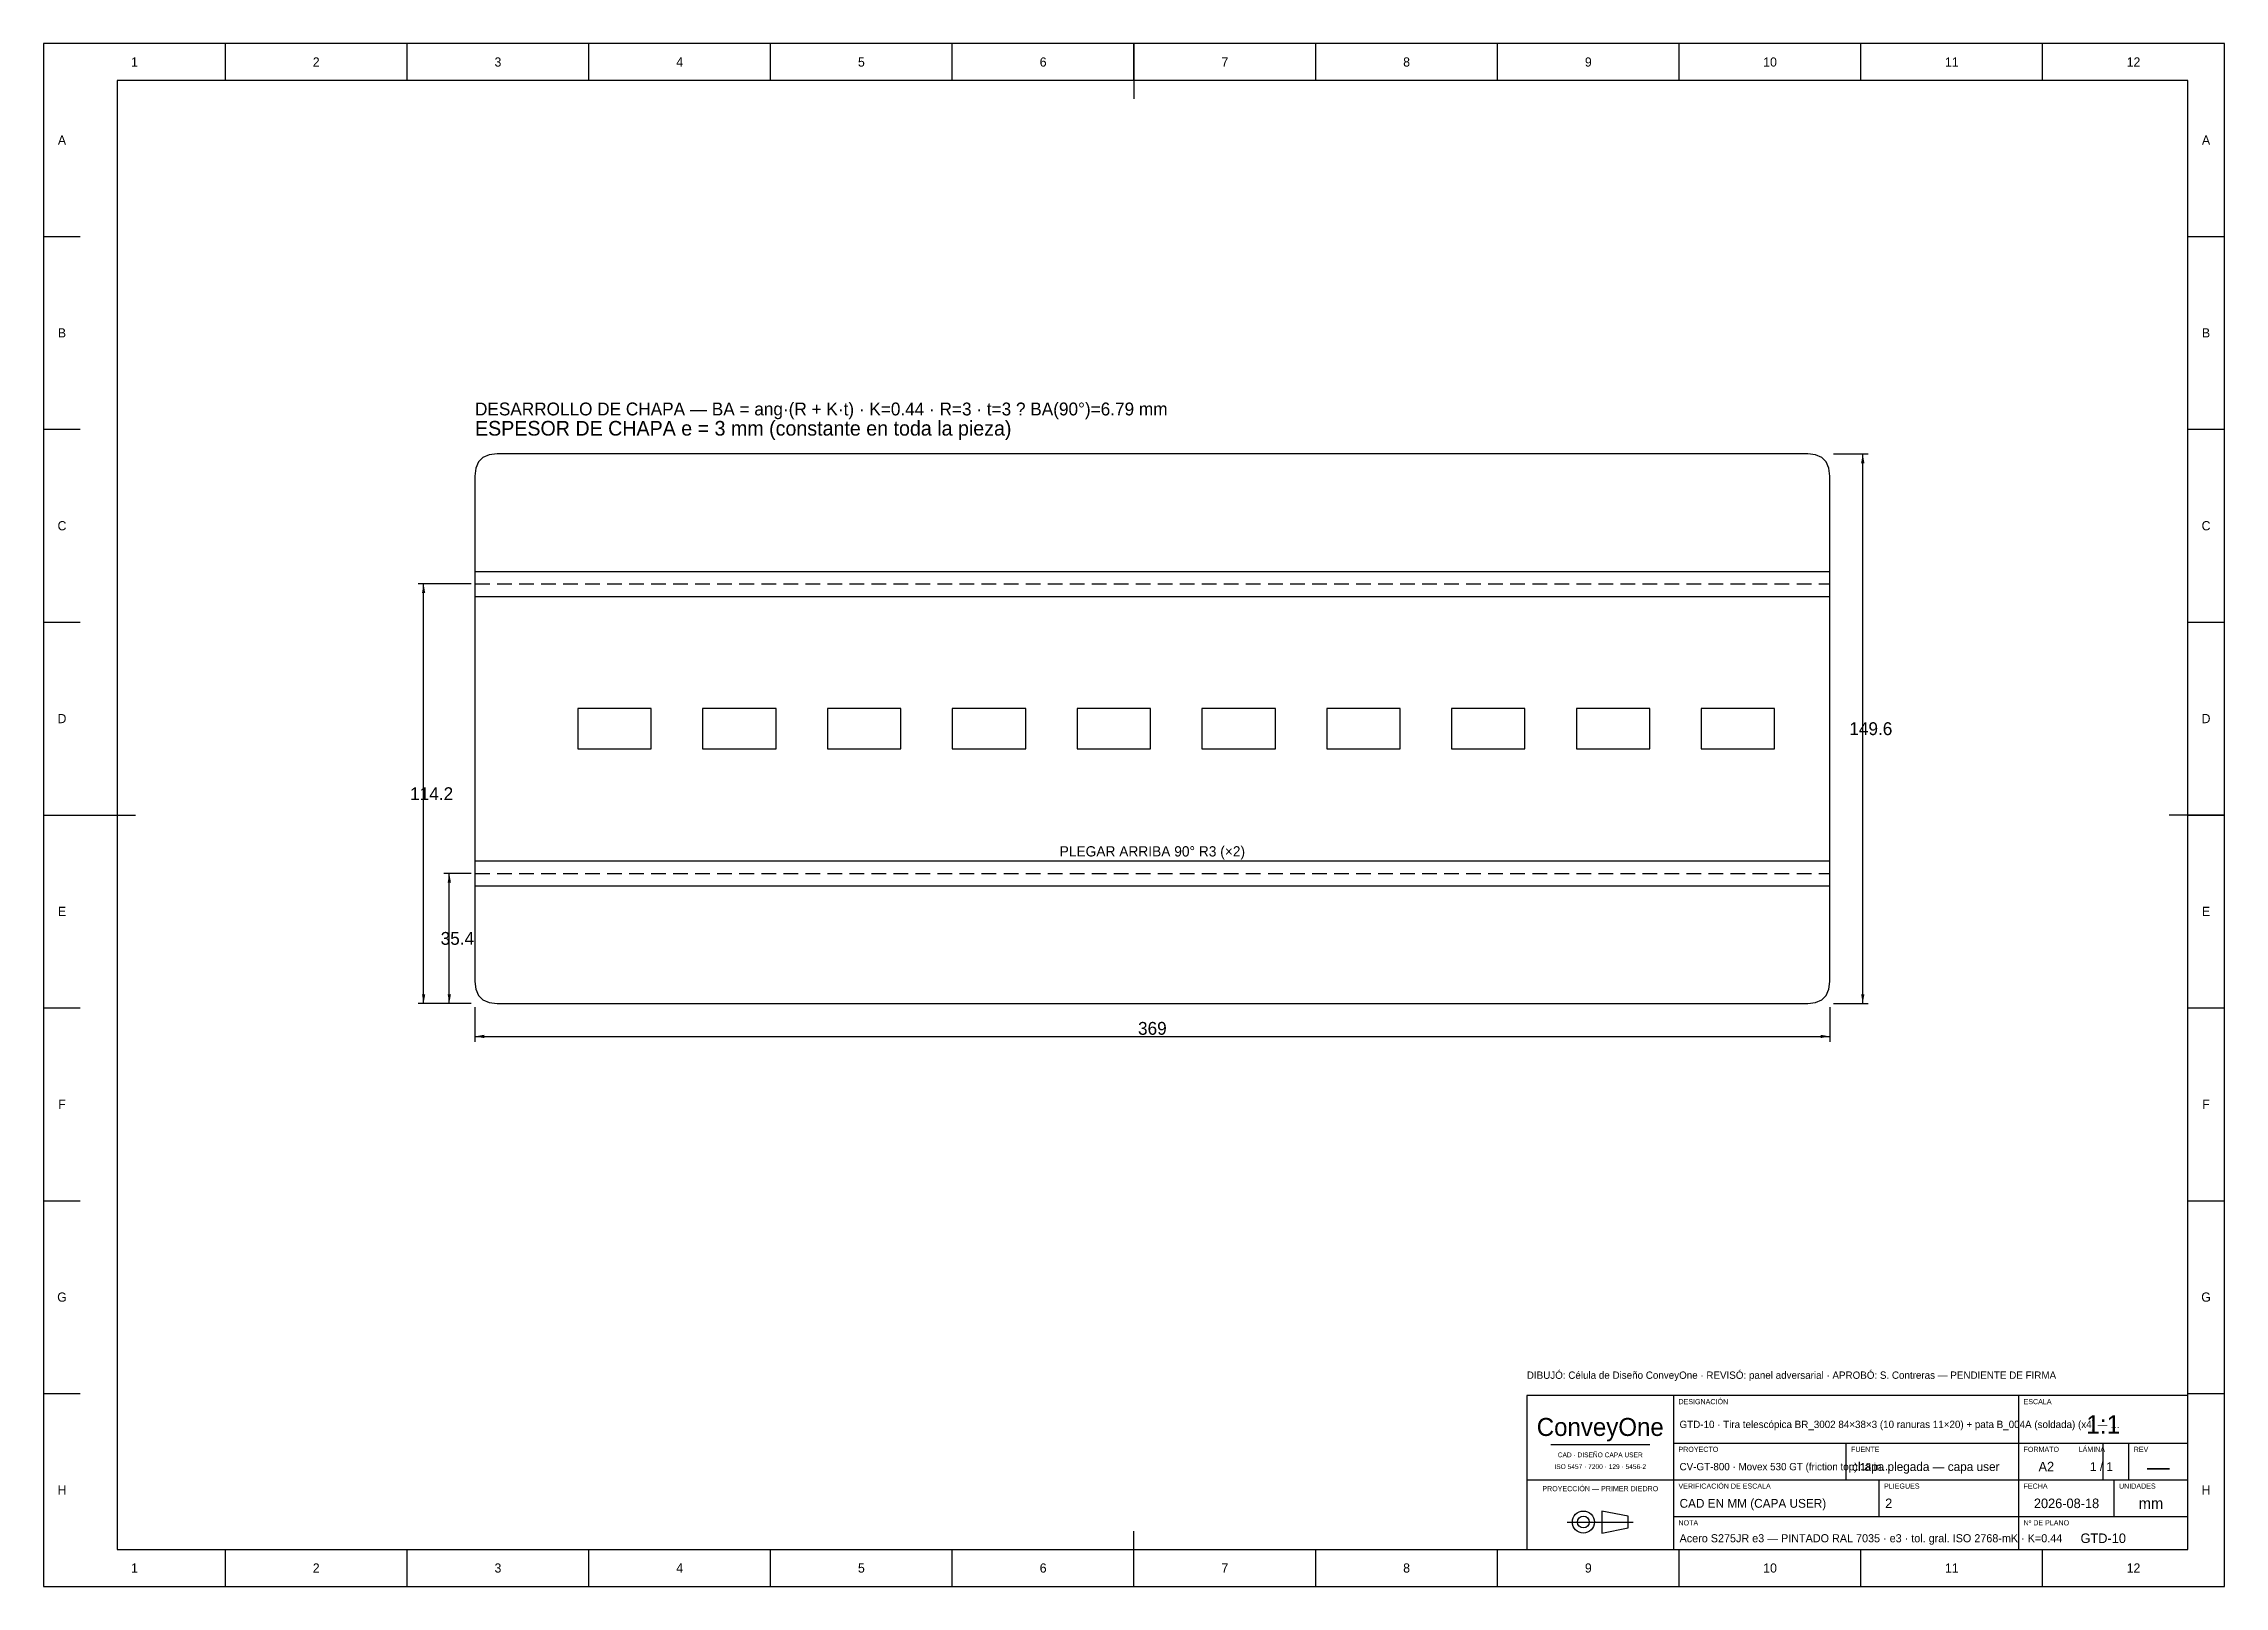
# Model space of a CAD drawing. Extents: x 0 to 594, y 0 to 420.
import ezdxf
from ezdxf.enums import TextEntityAlignment as Align

# ---------------------------------------------------------------- set-up
doc = ezdxf.new("R2010")
doc.units = 0
doc.linetypes.add('DASHED', pattern=[6, 4, -2])
for name, color, linetype in [('COTAS', 7, 'CONTINUOUS'), ('FINA', 7, 'CONTINUOUS'), ('NORMA', 7, 'CONTINUOUS'), ('PLIEGUE', 1, 'DASHED'), ('TEXTO', 7, 'CONTINUOUS'), ('VISIBLE', 7, 'CONTINUOUS')]:
    doc.layers.add(name, color=color, linetype=linetype)

msp = doc.modelspace()

# ---------------------------------------------------------------- linework, layer by layer
at = {"layer": 'COTAS'}
for p, q in [((487.5, 308.285), (497, 308.285)), ((495.5, 158.715), (495.5, 308.285)), ((116.5, 272.895), (102, 272.895)), ((103.5, 158.715), (103.5, 272.895)), ((116.5, 194.105), (109, 194.105)), ((110.5, 158.715), (110.5, 194.105)), ((116.5, 158.715), (102, 158.715)), ((116.5, 158.715), (109, 158.715)), ((117.5, 157.715), (117.5, 148.215)), ((486.5, 157.715), (486.5, 148.215)), ((487.5, 158.715), (497, 158.715)), ((117.5, 149.715), (486.5, 149.715))]:
    msp.add_line(p, q, dxfattribs=at)
for points in [[(495.5, 308.285), (495.95, 305.785), (495.05, 305.785)], [(103.5, 272.895), (103.95, 270.395), (103.05, 270.395)], [(110.5, 194.105), (110.95, 191.605), (110.05, 191.605)], [(103.5, 158.715), (103.95, 161.215), (103.05, 161.215)], [(110.5, 158.715), (110.95, 161.215), (110.05, 161.215)], [(495.5, 158.715), (495.95, 161.215), (495.05, 161.215)], [(117.5, 149.715), (120, 150.165), (120, 149.265)], [(486.5, 149.715), (484, 150.165), (484, 149.265)]]:
    msp.add_solid(points, dxfattribs=at)
at = {"layer": 'FINA'}
for p, q in [((594, 420), (0, 420)), ((0, 420), (0, 0)), ((49.5, 410), (49.5, 420)), ((99, 410), (99, 420)), ((148.5, 410), (148.5, 420)), ((198, 410), (198, 420)), ((247.5, 410), (247.5, 420)), ((297, 410), (297, 420)), ((346.5, 410), (346.5, 420)), ((396, 410), (396, 420)), ((445.5, 410), (445.5, 420)), ((495, 410), (495, 420)), ((544.5, 410), (544.5, 420)), ((594, 0), (594, 420)), ((0, 367.5), (10, 367.5)), ((584, 367.5), (594, 367.5)), ((0, 315), (10, 315)), ((584, 315), (594, 315)), ((117.5, 276.285), (486.5, 276.285)), ((117.5, 269.505), (486.5, 269.505)), ((0, 262.5), (10, 262.5)), ((584, 262.5), (594, 262.5)), ((0, 210), (10, 210)), ((584, 210), (594, 210)), ((117.5, 197.505), (486.5, 197.505)), ((117.5, 190.715), (486.5, 190.715)), ((0, 157.5), (10, 157.5)), ((584, 157.5), (594, 157.5)), ((0, 105), (10, 105)), ((584, 105), (594, 105)), ((0, 52.5), (10, 52.5)), ((584, 52.5), (594, 52.5)), ((410.5, 38.6), (437.5, 38.6)), ((444, 39), (538, 39)), ((491, 29), (491, 39)), ((538, 39), (584, 39)), ((561, 29), (561, 39)), ((568, 29), (568, 39)), ((404, 29), (444, 29)), ((444, 29), (538, 29)), ((500, 19), (500, 29)), ((538, 29), (584, 29)), ((564, 19), (564, 29)), ((444, 19), (538, 19)), ((538, 19), (584, 19)), ((415.03, 17.5), (432.97, 17.5)), ((49.5, 0), (49.5, 10)), ((99, 0), (99, 10)), ((148.5, 0), (148.5, 10)), ((198, 0), (198, 10)), ((247.5, 0), (247.5, 10)), ((297, 0), (297, 10)), ((346.5, 0), (346.5, 10)), ((396, 0), (396, 10)), ((445.5, 0), (445.5, 10)), ((495, 0), (495, 10)), ((544.5, 0), (544.5, 10)), ((0, 0), (594, 0))]:
    msp.add_line(p, q, dxfattribs=at)
at = {"layer": 'NORMA'}
for p, q in [((297, 420), (297, 405)), ((584, 410), (20, 410)), ((20, 410), (20, 10)), ((584, 10), (584, 410)), ((0, 210), (25, 210)), ((594, 210), (579, 210)), ((584, 52), (404, 52)), ((404, 52), (404, 10)), ((444, 10), (444, 52)), ((538, 10), (538, 52)), ((584, 10), (584, 52)), ((297, 0), (297, 15)), ((20, 10), (584, 10)), ((404, 10), (584, 10))]:
    msp.add_line(p, q, dxfattribs=at)
at = {"layer": 'PLIEGUE'}
for p, q in [((117.5, 272.895), (486.5, 272.895)), ((117.5, 194.105), (486.5, 194.105))]:
    msp.add_line(p, q, dxfattribs=at)
at = {"layer": 'TEXTO'}
for p, q in [((431.59, 19.11), (424.46, 20.49)), ((424.46, 20.49), (424.46, 14.51)), ((431.59, 15.89), (431.59, 19.11)), ((424.46, 14.51), (431.59, 15.89))]:
    msp.add_line(p, q, dxfattribs=at)
for radius in [2.99, 1.61]:
    msp.add_circle((419.4, 17.5), radius, dxfattribs=at)
at = {"layer": 'VISIBLE'}
for p, q in [((117.74, 304.445), (117.5, 302.285)), ((118.46, 306.125), (117.74, 304.445)), ((119.66, 307.325), (118.46, 306.125)), ((121.34, 308.045), (119.66, 307.325)), ((123.5, 308.285), (121.34, 308.045)), ((480.5, 308.285), (123.5, 308.285)), ((482.66, 308.045), (480.5, 308.285)), ((484.34, 307.325), (482.66, 308.045)), ((485.54, 306.125), (484.34, 307.325)), ((486.26, 304.445), (485.54, 306.125)), ((486.5, 302.285), (486.26, 304.445)), ((117.5, 302.285), (117.5, 164.715)), ((486.5, 164.715), (486.5, 302.285)), ((165.5, 239.005), (145.5, 239.005)), ((145.5, 239.005), (145.5, 228.005)), ((165.5, 228.005), (165.5, 239.005)), ((199.5, 239.005), (179.5, 239.005)), ((179.5, 239.005), (179.5, 228.005)), ((199.5, 228.005), (199.5, 239.005)), ((233.5, 239.005), (213.5, 239.005)), ((213.5, 239.005), (213.5, 228.005)), ((233.5, 228.005), (233.5, 239.005)), ((267.5, 239.005), (247.5, 239.005)), ((247.5, 239.005), (247.5, 228.005)), ((267.5, 228.005), (267.5, 239.005)), ((301.5, 239.005), (281.5, 239.005)), ((281.5, 239.005), (281.5, 228.005)), ((301.5, 228.005), (301.5, 239.005)), ((335.5, 239.005), (315.5, 239.005)), ((315.5, 239.005), (315.5, 228.005)), ((335.5, 228.005), (335.5, 239.005)), ((369.5, 239.005), (349.5, 239.005)), ((349.5, 239.005), (349.5, 228.005)), ((369.5, 228.005), (369.5, 239.005)), ((403.5, 239.005), (383.5, 239.005)), ((383.5, 239.005), (383.5, 228.005)), ((403.5, 228.005), (403.5, 239.005)), ((437.5, 239.005), (417.5, 239.005)), ((417.5, 239.005), (417.5, 228.005)), ((437.5, 228.005), (437.5, 239.005)), ((471.5, 239.005), (451.5, 239.005)), ((451.5, 239.005), (451.5, 228.005)), ((471.5, 228.005), (471.5, 239.005)), ((145.5, 228.005), (165.5, 228.005)), ((179.5, 228.005), (199.5, 228.005)), ((213.5, 228.005), (233.5, 228.005)), ((247.5, 228.005), (267.5, 228.005)), ((281.5, 228.005), (301.5, 228.005)), ((315.5, 228.005), (335.5, 228.005)), ((349.5, 228.005), (369.5, 228.005)), ((383.5, 228.005), (403.5, 228.005)), ((417.5, 228.005), (437.5, 228.005)), ((451.5, 228.005), (471.5, 228.005)), ((117.5, 164.715), (117.74, 162.555)), ((117.74, 162.555), (118.46, 160.875)), ((118.46, 160.875), (119.66, 159.675)), ((484.34, 159.675), (485.54, 160.875)), ((485.54, 160.875), (486.26, 162.555)), ((486.26, 162.555), (486.5, 164.715)), ((119.66, 159.675), (121.34, 158.955)), ((121.34, 158.955), (123.5, 158.715)), ((123.5, 158.715), (480.5, 158.715)), ((480.5, 158.715), (482.66, 158.955)), ((482.66, 158.955), (484.34, 159.675))]:
    msp.add_line(p, q, dxfattribs=at)

# ---------------------------------------------------------------- texts
at = {"layer": 'COTAS'}
for s, p in [('149.6', (497.7, 233.5)), ('114.2', (105.7, 215.805)), ('35.4', (112.7, 176.41)), ('369', (302, 151.915))]:
    msp.add_text(s, height=3.5, dxfattribs=at).set_placement(p, align=Align.MIDDLE_CENTER)
at = {"layer": 'TEXTO'}
for s, height, p in [('1', 2.5, (24.75, 415)), ('2', 2.5, (74.25, 415)), ('3', 2.5, (123.75, 415)), ('4', 2.5, (173.25, 415)), ('5', 2.5, (222.75, 415)), ('6', 2.5, (272.25, 415)), ('7', 2.5, (321.75, 415)), ('8', 2.5, (371.25, 415)), ('9', 2.5, (420.75, 415)), ('10', 2.5, (470.25, 415)), ('11', 2.5, (519.75, 415)), ('12', 2.5, (569.25, 415)), ('A', 2.5, (5, 393.75)), ('A', 2.5, (589, 393.75)), ('B', 2.5, (5, 341.25)), ('B', 2.5, (589, 341.25)), ('C', 2.5, (5, 288.75)), ('C', 2.5, (589, 288.75)), ('D', 2.5, (5, 236.25)), ('D', 2.5, (589, 236.25)), ('PLEGAR ARRIBA 90° R3 (×2)', 2.8, (302, 200.105)), ('E', 2.5, (5, 183.75)), ('E', 2.5, (589, 183.75)), ('F', 2.5, (5, 131.25)), ('F', 2.5, (589, 131.25)), ('G', 2.5, (5, 78.75)), ('G', 2.5, (589, 78.75)), ('ConveyOne', 4.9, (424, 43.4)), ('1:1', 5, (561, 44.1)), ('CAD · DISEÑO CAPA USER', 1.3, (424, 35.8)), ('ISO 5457 · 7200 · 129 · 5456-2', 1.3, (424, 32.6)), ('A2', 2.6, (545.5, 32.6)), ('1 / 1', 2.4, (560.5, 32.6)), ('—', 4.6, (576, 32.6)), ('H', 2.5, (5, 26.25)), ('PROYECCIÓN — PRIMER DIEDRO', 1.4, (424, 26.6)), ('2026-08-18', 2.6, (551, 22.6)), ('H', 2.5, (589, 26.25)), ('mm', 3, (574, 22.6)), ('GTD-10', 2.6, (561, 13.1)), ('1', 2.5, (24.75, 5)), ('2', 2.5, (74.25, 5)), ('3', 2.5, (123.75, 5)), ('4', 2.5, (173.25, 5)), ('5', 2.5, (222.75, 5)), ('6', 2.5, (272.25, 5)), ('7', 2.5, (321.75, 5)), ('8', 2.5, (371.25, 5)), ('9', 2.5, (420.75, 5)), ('10', 2.5, (470.25, 5)), ('11', 2.5, (519.75, 5)), ('12', 2.5, (569.25, 5))]:
    msp.add_text(s, height=height, dxfattribs=at).set_placement(p, align=Align.MIDDLE_CENTER)
for s, height, p in [('DESARROLLO DE CHAPA — BA = ang·(R + K·t) · K=0.44 · R=3 · t=3 ? BA(90°)=6.79 mm', 3.5, (117.5, 318.785)), ('ESPESOR DE CHAPA e = 3 mm (constante en toda la pieza)', 4, (117.5, 313.285)), ('DIBUJÓ: Célula de Diseño ConveyOne · REVISÓ: panel adversarial · APROBÓ: S. Contreras — PENDIENTE DE FIRMA', 2, (404, 56.5)), ('DESIGNACIÓN', 1.4, (445.3, 49.6)), ('ESCALA', 1.4, (539.3, 49.6)), ('PROYECTO', 1.4, (445.3, 36.6)), ('FUENTE', 1.4, (492.3, 36.6)), ('FORMATO', 1.4, (539.3, 36.6)), ('LÁMINA', 1.4, (554.3, 36.6)), ('REV', 1.4, (569.3, 36.6)), ('VERIFICACIÓN DE ESCALA', 1.4, (445.3, 26.6)), ('PLIEGUES', 1.4, (501.3, 26.6)), ('FECHA', 1.4, (539.3, 26.6)), ('UNIDADES', 1.4, (565.3, 26.6)), ('NOTA', 1.4, (445.3, 16.6)), ('Nº DE PLANO', 1.4, (539.3, 16.6))]:
    msp.add_text(s, height=height, dxfattribs=at).set_placement(p)
for s, height, p in [('GTD-10 · Tira telescópica BR_3002 84×38×3 (10 ranuras 11×20) + pata B_004A (soldada) (x4) — …', 2, (445.6, 44.1)), ('CV-GT-800 · Movex 530 GT (friction top) 18 in…', 2, (445.6, 32.6)), ('chapa plegada — capa user', 2.4, (492.6, 32.6)), ('CAD EN MM (CAPA USER)', 2.4, (445.6, 22.6)), ('2', 2.6, (501.6, 22.6)), ('Acero S275JR e3 — PINTADO RAL 7035 · e3 · tol. gral. ISO 2768-mK · K=0.44', 2.2, (445.6, 13.1))]:
    msp.add_text(s, height=height, dxfattribs=at).set_placement(p, align=Align.MIDDLE_LEFT)

doc.saveas('drawing.dxf')
